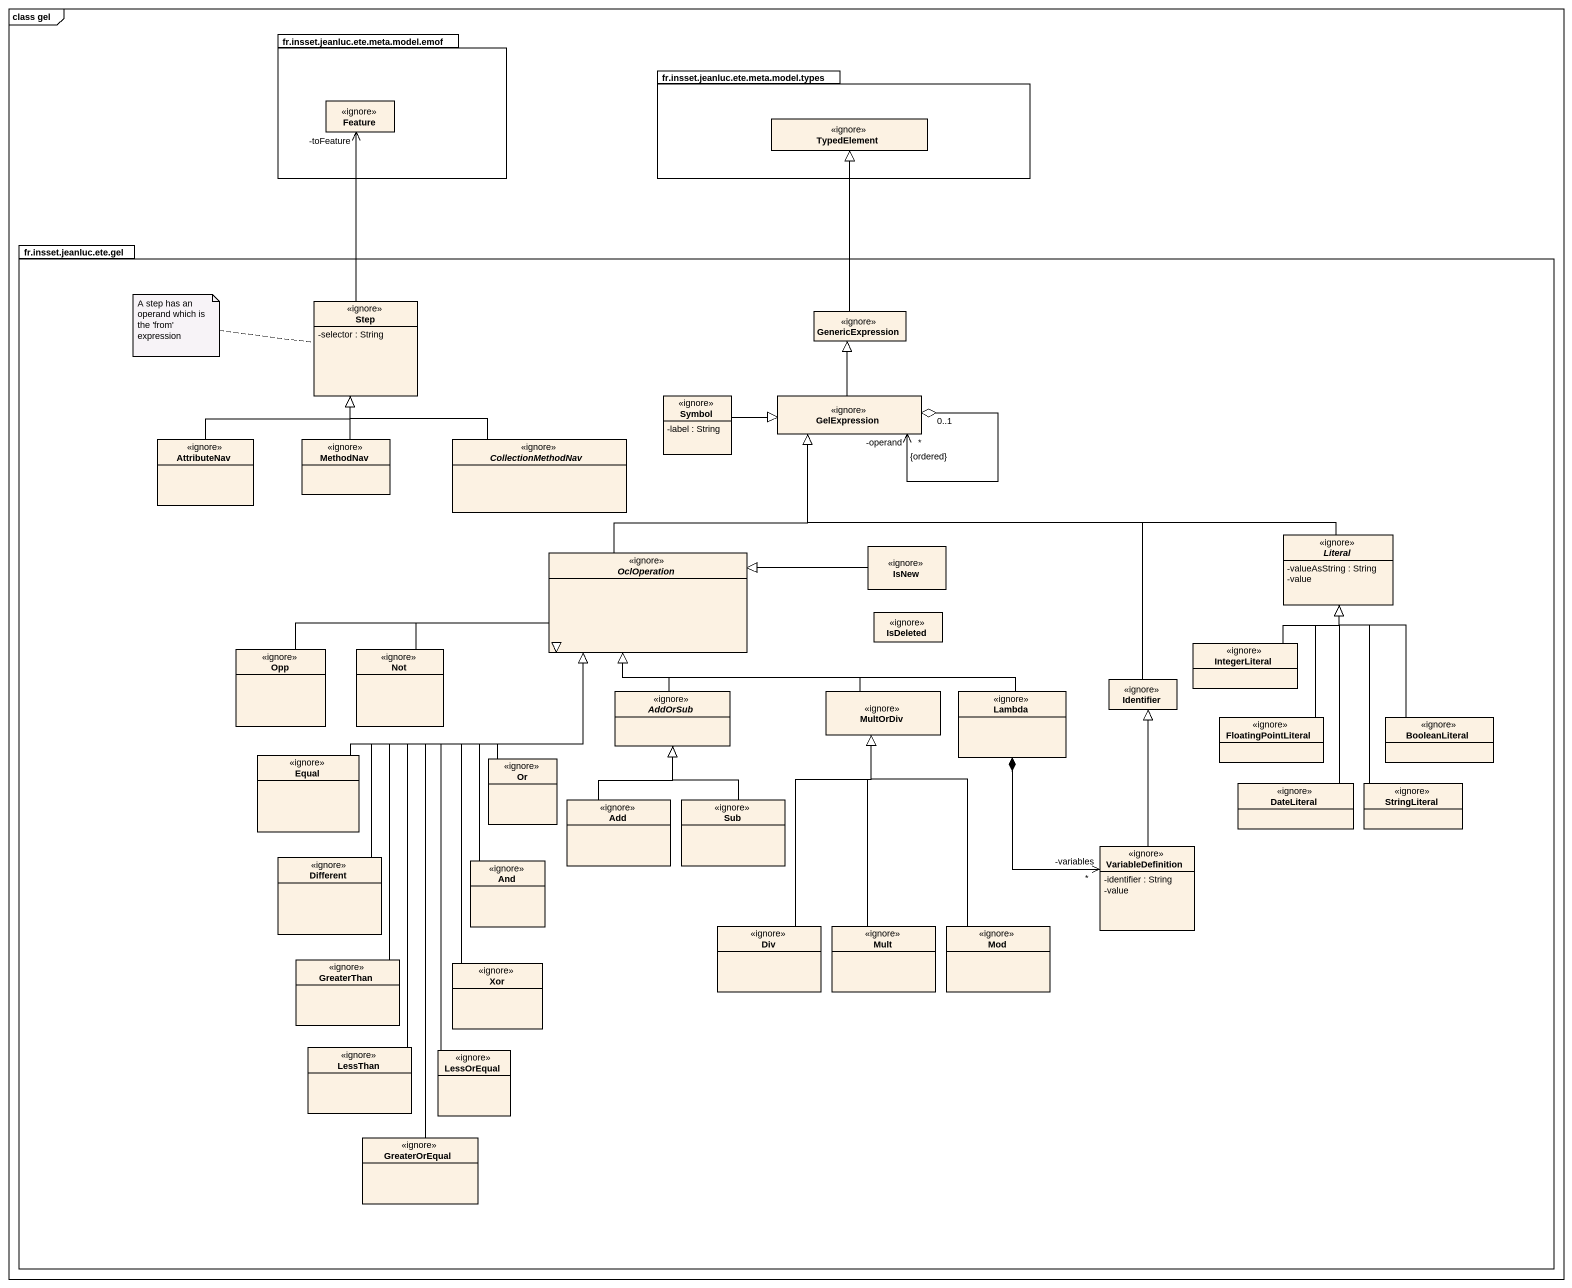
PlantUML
@startuml
mainframe class gel
hide circle
hide empty members
skinparam classAttributeIconSize 0
package "fr.insset.jeanluc.ete.meta.model.emof" as fr_insset_jeanluc_ete_meta {
  class Feature <<ignore>>
}
package "fr.insset.jeanluc.ete.meta.model.types" as fr_insset_jeanluc_ete_meta_2 {
  class TypedElement <<ignore>>
}
package "fr.insset.jeanluc.ete.gel" as fr_insset_jeanluc_ete_gel {
  class Step <<ignore>> {
    -selector : String
  }
  class GenericExpression <<ignore>>
  class Symbol <<ignore>> {
    -label : String
  }
  class GelExpression <<ignore>>
  class AttributeNav <<ignore>>
  class MethodNav <<ignore>>
  abstract class CollectionMethodNav <<ignore>>
  abstract class OclOperation <<ignore>>
  class IsNew <<ignore>>
  abstract class Literal <<ignore>> {
    -valueAsString : String
    -value
  }
  class IsDeleted <<ignore>>
  class Opp <<ignore>>
  class Not <<ignore>>
  class IntegerLiteral <<ignore>>
  abstract class AddOrSub <<ignore>>
  class MultOrDiv <<ignore>>
  class Lambda <<ignore>>
  class Identifier <<ignore>>
  class FloatingPointLiteral <<ignore>>
  class BooleanLiteral <<ignore>>
  class Equal <<ignore>>
  class Or <<ignore>>
  class DateLiteral <<ignore>>
  class StringLiteral <<ignore>>
  class Add <<ignore>>
  class Sub <<ignore>>
  class Different <<ignore>>
  class And <<ignore>>
  class VariableDefinition <<ignore>> {
    -identifier : String
    -value
  }
  class Div <<ignore>>
  class Mult <<ignore>>
  class Mod <<ignore>>
  class GreaterThan <<ignore>>
  class Xor <<ignore>>
  class LessThan <<ignore>>
  class LessOrEqual <<ignore>>
  class GreaterOrEqual <<ignore>>
}
Step -up-> "-toFeature" Feature
GenericExpression -up-|> TypedElement
Symbol -right-|> GelExpression
GelExpression -up-|> GenericExpression
GelExpression "0..1" o--> "-operand\n*\n{ordered}" GelExpression
AttributeNav -up-|> Step
MethodNav -up-|> Step
CollectionMethodNav -up-|> Step
OclOperation -up-|> GelExpression
IsNew -left-|> OclOperation
Literal -left-|> GelExpression
Opp -right-|> OclOperation
Not -right-|> OclOperation
IntegerLiteral -up-|> Literal
AddOrSub -up-|> OclOperation
MultOrDiv -left-|> OclOperation
Lambda -left-|> OclOperation
Lambda *--> "-variables\n*" VariableDefinition
Identifier -up-|> GelExpression
FloatingPointLiteral -up-|> Literal
BooleanLiteral -up-|> Literal
Equal -right-|> OclOperation
Or -up-|> OclOperation
DateLiteral -up-|> Literal
StringLiteral -up-|> Literal
Add -up-|> AddOrSub
Sub -up-|> AddOrSub
Different -up-|> OclOperation
And -up-|> OclOperation
VariableDefinition -up-|> Identifier
Div -up-|> MultOrDiv
Mult -up-|> MultOrDiv
Mod -up-|> MultOrDiv
GreaterThan -up-|> OclOperation
Xor -up-|> OclOperation
LessThan -up-|> OclOperation
LessOrEqual -up-|> OclOperation
GreaterOrEqual -up-|> OclOperation
note left of Step : A step has an operand which is the 'from' expression
@enduml
